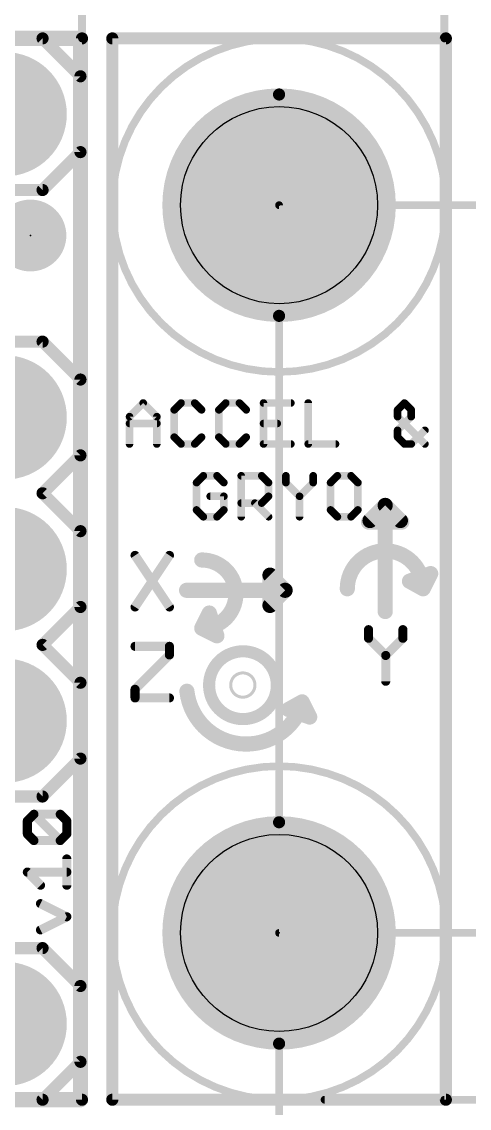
# Model space of a CAD drawing. Extents: x -42 to 65, y -14 to 27.
# Drawn here: x 9.91 to 17.41, y -0.14 to 18.06 of the extents above; entities that cross this region are included whole.
import ezdxf

# ---------------------------------------------------------------- set-up
doc = ezdxf.new("R2010")
doc.units = 0
for name, color, linetype in [('1', 12, 'CONTINUOUS'), ('17', 110, 'CONTINUOUS'), ('20', 53, 'CONTINUOUS'), ('21', 253, 'CONTINUOUS'), ('23', 53, 'CONTINUOUS'), ('29', 253, 'CONTINUOUS'), ('39', 12, 'CONTINUOUS'), ('41', 12, 'CONTINUOUS'), ('47', 253, 'CONTINUOUS')]:
    doc.layers.add(name, color=color, linetype=linetype)

# ---------------------------------------------------------------- blocks, each defined once
blk = doc.blocks.new('PIE')
at = {"const_width": 0.5}
blk.add_lwpolyline([(0, -0.25, 1), (0, 0.25, 1), (0, -0.25)], format="xyb", dxfattribs=at)
blk = doc.blocks.new('ROUNDP')
at = {"const_width": 0.5}
blk.add_lwpolyline([(0, -0.25, 1), (0, 0.25, 1), (0, -0.25)], format="xyb", dxfattribs=at)

msp = doc.modelspace()

# ---------------------------------------------------------------- linework, layer by layer
at = {"layer": '1'}
for points, const_width in [([(-0.0254, 17.8054), (10.8966, 17.78)], 0.254), ([(10.8966, 17.78), (10.8966, 0)], 0.254), ([(10.007, 4.6721), (10.1172, 4.7823)], 0.1524), ([(10.007, 4.4518), (10.007, 4.6721)], 0.1524), ([(10.1172, 4.7823), (10.5578, 4.7823)], 0.1524), ([(10.5578, 4.3416), (10.1172, 4.7823)], 0.1524), ([(10.5578, 4.7823), (10.668, 4.6721)], 0.1524), ([(10.668, 4.6721), (10.668, 4.4518)], 0.1524), ([(10.1172, 4.3416), (10.007, 4.4518)], 0.1524), ([(10.5578, 4.3416), (10.1172, 4.3416)], 0.1524), ([(10.668, 4.4518), (10.5578, 4.3416)], 0.1524), ([(10.668, 3.5932), (10.668, 4.0339)], 0.1524), ([(10.2274, 3.5932), (10.007, 3.8135)], 0.1524), ([(10.007, 3.8135), (10.668, 3.8135)], 0.1524), ([(10.668, 3.0651), (10.2274, 3.2854)], 0.1524), ([(10.2274, 2.8448), (10.668, 3.0651)], 0.1524), ([(10.8966, 0), (0, 0)], 0.254)]:
    msp.add_lwpolyline(points, dxfattribs=dict(at, const_width=const_width))
for points, const_width in [([(10.9601, 17.78, 1), (10.8331, 17.78)], 0.127), ([(10.8965, 17.7165, 1), (10.8967, 17.8435)], 0.127), ([(10.0451, 4.6721, 1), (9.9689, 4.6721)], 0.0762), ([(9.9801, 4.6991, 1), (10.034, 4.6452)], 0.0762), ([(10.1172, 4.8204, 1), (10.1172, 4.7442)], 0.0762), ([(10.1441, 4.8092, 1), (10.0903, 4.7553)], 0.0762), ([(10.1441, 4.7553, 1), (10.0903, 4.8092)], 0.0762), ([(10.5848, 4.8092, 1), (10.5309, 4.7553)], 0.0762), ([(10.5578, 4.7442, 1), (10.5578, 4.8204)], 0.0762), ([(10.7061, 4.6721, 1), (10.6299, 4.6721)], 0.0762), ([(10.6411, 4.6452, 1), (10.6949, 4.6991)], 0.0762), ([(10.034, 4.4787, 1), (9.9801, 4.4248)], 0.0762), ([(9.9689, 4.4518, 1), (10.0451, 4.4518)], 0.0762), ([(10.1172, 4.3797, 1), (10.1172, 4.3035)], 0.0762), ([(10.0903, 4.3147, 1), (10.1441, 4.3686)], 0.0762), ([(10.5309, 4.3686, 1), (10.5848, 4.3147)], 0.0762), ([(10.5309, 4.3147, 1), (10.5848, 4.3686)], 0.0762), ([(10.5578, 4.3035, 1), (10.5578, 4.3797)], 0.0762), ([(10.6299, 4.4518, 1), (10.7061, 4.4518)], 0.0762), ([(10.6949, 4.4248, 1), (10.6411, 4.4787)], 0.0762), ([(10.7061, 4.0339, 1), (10.6299, 4.0339)], 0.0762), ([(10.034, 3.8405, 1), (9.9801, 3.7866)], 0.0762), ([(10.007, 3.8516, 1), (10.007, 3.7754)], 0.0762), ([(10.668, 3.7754, 1), (10.668, 3.8516)], 0.0762), ([(10.2004, 3.5663, 1), (10.2543, 3.6202)], 0.0762), ([(10.6299, 3.5932, 1), (10.7061, 3.5932)], 0.0762), ([(10.2444, 3.3195, 1), (10.2103, 3.2514)], 0.0762), ([(10.685, 3.031, 1), (10.651, 3.0992)], 0.0762), ([(10.651, 3.031, 1), (10.685, 3.0992)], 0.0762), ([(10.2103, 2.8789, 1), (10.2444, 2.8107)], 0.0762), ([(10.8331, 0, 1), (10.9601, 0)], 0.127), ([(10.8966, -0.0635, 1), (10.8966, 0.0635)], 0.127)]:
    msp.add_lwpolyline(points, format="xyb", dxfattribs=dict(at, const_width=const_width))
at = {"layer": '20', "const_width": 0.2032}
for points in [[(10.922, 17.78), (0, 17.78)], [(10.922, 0), (10.922, 17.78)], [(11.43, 0), (11.43, 17.78)], [(17.018, 17.78), (11.43, 17.78)], [(17.018, 0), (17.018, 17.78)], [(0, 0), (10.922, 0)], [(17.018, 0), (11.43, 0)]]:
    msp.add_lwpolyline(points, dxfattribs=at)
at = {"layer": '20', "const_width": 0.1016}
for points in [[(10.9728, 17.78, 1), (10.8712, 17.78)], [(10.922, 17.7292, 1), (10.922, 17.8308)], [(11.4808, 17.78, 1), (11.3792, 17.78)], [(11.43, 17.8308, 1), (11.43, 17.7292)], [(17.0688, 17.78, 1), (16.9672, 17.78)], [(17.018, 17.7292, 1), (17.018, 17.8308)], [(10.8712, 0, 1), (10.9728, 0)], [(10.922, -0.0508, 1), (10.922, 0.0508)], [(11.43, 0.0508, 1), (11.43, -0.0508)], [(11.3792, 0, 1), (11.4808, 0)], [(16.9672, 0, 1), (17.0688, 0)], [(17.018, -0.0508, 1), (17.018, 0.0508)]]:
    msp.add_lwpolyline(points, format="xyb", dxfattribs=at)
at = {"layer": '20'}
for centre in [(14.224, 14.986), (14.224, 2.794)]:
    msp.add_circle(centre, 1.651, dxfattribs=at)
at = {"layer": '21'}
for points, const_width in [([(8.9916, 17.78), (10.2616, 17.78)], 0.2032), ([(10.2616, 17.78), (10.8966, 17.145)], 0.2032), ([(10.8966, 17.145), (10.8966, 15.875)], 0.2032), ([(10.8966, 15.875), (10.2616, 15.24)], 0.2032), ([(10.2616, 15.24), (8.9916, 15.24)], 0.2032), ([(8.9916, 12.7), (10.2616, 12.7)], 0.2032), ([(10.2616, 12.7), (10.8966, 12.065)], 0.2032), ([(10.8966, 12.065), (10.8966, 10.795)], 0.2032), ([(11.7188, 11.4431), (11.9476, 11.6719)], 0.127), ([(11.9476, 11.6719), (12.1764, 11.4431)], 0.127), ([(12.5817, 11.6719), (12.4673, 11.5575)], 0.127), ([(12.8105, 11.6719), (12.5817, 11.6719)], 0.127), ([(12.9249, 11.5575), (12.8105, 11.6719)], 0.127), ([(13.3301, 11.6719), (13.2157, 11.5575)], 0.127), ([(13.5589, 11.6719), (13.3301, 11.6719)], 0.127), ([(13.6733, 11.5575), (13.5589, 11.6719)], 0.127), ([(14.4217, 11.6719), (13.9641, 11.6719)], 0.127), ([(13.9641, 11.6719), (13.9641, 10.9855)], 0.127), ([(14.7125, 11.6719), (14.7125, 10.9855)], 0.127), ([(16.3237, 11.6719), (16.2093, 11.5575)], 0.127), ([(16.4381, 11.5575), (16.3237, 11.6719)], 0.127), ([(11.7188, 10.9855), (11.7188, 11.4431)], 0.127), ([(12.1764, 11.4431), (12.1764, 10.9855)], 0.127), ([(12.4673, 11.5575), (12.4673, 11.0999)], 0.127), ([(13.2157, 11.5575), (13.2157, 11.0999)], 0.127), ([(16.2093, 11.5575), (16.2093, 11.4431)], 0.127), ([(16.2093, 11.2143), (16.4381, 11.4431)], 0.127), ([(16.2093, 11.4431), (16.6669, 10.9855)], 0.127), ([(16.4381, 11.4431), (16.4381, 11.5575)], 0.127), ([(11.7188, 11.3287), (12.1764, 11.3287)], 0.127), ([(13.9641, 11.3287), (14.1929, 11.3287)], 0.127), ([(12.4673, 11.0999), (12.5817, 10.9855)], 0.127), ([(12.8105, 10.9855), (12.9249, 11.0999)], 0.127), ([(13.2157, 11.0999), (13.3301, 10.9855)], 0.127), ([(13.5589, 10.9855), (13.6733, 11.0999)], 0.127), ([(16.2093, 11.0999), (16.2093, 11.2143)], 0.127), ([(16.3237, 10.9855), (16.2093, 11.0999)], 0.127), ([(16.6669, 11.2143), (16.4381, 10.9855)], 0.127), ([(12.5817, 10.9855), (12.8105, 10.9855)], 0.127), ([(13.3301, 10.9855), (13.5589, 10.9855)], 0.127), ([(13.9641, 10.9855), (14.4217, 10.9855)], 0.127), ([(14.7125, 10.9855), (15.1701, 10.9855)], 0.127), ([(16.4381, 10.9855), (16.3237, 10.9855)], 0.127), ([(10.8966, 10.795), (10.2616, 10.16)], 0.2032), ([(12.9559, 10.4527), (12.8415, 10.3383)], 0.127), ([(12.8415, 10.3383), (12.8415, 9.8807)], 0.127), ([(13.1847, 10.4527), (12.9559, 10.4527)], 0.127), ([(13.2991, 10.3383), (13.1847, 10.4527)], 0.127), ([(13.5899, 9.7663), (13.5899, 10.4527)], 0.127), ([(13.5899, 10.4527), (13.9331, 10.4527)], 0.127), ([(13.9331, 10.4527), (14.0475, 10.3383)], 0.127), ([(14.0475, 10.3383), (14.0475, 10.1095)], 0.127), ([(14.3383, 10.4527), (14.3383, 10.3383)], 0.127), ([(14.3383, 10.3383), (14.5671, 10.1095)], 0.127), ([(14.5671, 10.1095), (14.7959, 10.3383)], 0.127), ([(14.7959, 10.3383), (14.7959, 10.4527)], 0.127), ([(15.2011, 10.4527), (15.0867, 10.3383)], 0.127), ([(15.0867, 10.3383), (15.0867, 9.8807)], 0.127), ([(15.4299, 10.4527), (15.2011, 10.4527)], 0.127), ([(15.5443, 10.3383), (15.4299, 10.4527)], 0.127), ([(15.5443, 9.8807), (15.5443, 10.3383)], 0.127), ([(10.2616, 10.16), (10.8966, 9.525)], 0.2032), ([(13.2991, 10.1095), (13.0703, 10.1095)], 0.127), ([(13.2991, 9.8807), (13.2991, 10.1095)], 0.127), ([(13.9331, 9.9951), (13.5899, 9.9951)], 0.127), ([(13.8187, 9.9951), (14.0475, 9.7663)], 0.127), ([(14.0475, 10.1095), (13.9331, 9.9951)], 0.127), ([(14.5671, 10.1095), (14.5671, 9.7663)], 0.127), ([(16.002, 9.9568), (15.748, 9.7028)], 0.254), ([(16.002, 9.9568), (16.002, 8.1788)], 0.254), ([(16.002, 9.9568), (16.256, 9.7028)], 0.254), ([(12.8415, 9.8807), (12.9559, 9.7663)], 0.127), ([(12.9559, 9.7663), (13.1847, 9.7663)], 0.127), ([(13.1847, 9.7663), (13.2991, 9.8807)], 0.127), ([(15.0867, 9.8807), (15.2011, 9.7663)], 0.127), ([(15.2011, 9.7663), (15.4299, 9.7663)], 0.127), ([(15.4299, 9.7663), (15.5443, 9.8807)], 0.127), ([(15.7226, 9.6774), (16.2814, 9.6774)], 0.254), ([(10.8966, 9.525), (10.8966, 8.255)], 0.2032), ([(11.811, 9.1193), (12.3872, 8.255)], 0.1524), ([(12.3872, 9.1193), (11.811, 8.255)], 0.1524), ([(16.4084, 8.6868), (16.764, 8.8138)], 0.254), ([(16.637, 8.5598), (16.764, 8.8138)], 0.254), ([(14.3256, 8.5344), (14.0716, 8.7884)], 0.254), ([(14.0716, 8.2804), (14.0716, 8.7884)], 0.254), ([(16.637, 8.5598), (16.4084, 8.6868)], 0.254), ([(14.3256, 8.5344), (12.6746, 8.5344)], 0.254), ([(14.3256, 8.5344), (14.0716, 8.2804)], 0.254), ([(10.8966, 8.255), (10.2616, 7.62)], 0.2032), ([(12.9286, 7.8994), (13.0556, 8.1534)], 0.254), ([(13.1826, 7.7724), (13.0556, 8.1534)], 0.254), ([(12.9286, 7.8994), (13.1826, 7.7724)], 0.254), ([(15.7226, 7.8747), (15.7226, 7.7307)], 0.1524), ([(16.2988, 7.7307), (16.2988, 7.8747)], 0.1524), ([(10.2616, 7.62), (10.8966, 6.985)], 0.2032), ([(11.811, 7.5953), (12.3872, 7.5953)], 0.1524), ([(12.3872, 7.5953), (12.3872, 7.4513)], 0.1524), ([(15.7226, 7.7307), (16.0107, 7.4426)], 0.1524), ([(16.0107, 7.4426), (16.2988, 7.7307)], 0.1524), ([(12.3872, 7.4513), (11.811, 6.8751)], 0.1524), ([(16.0107, 7.4426), (16.0107, 7.0104)], 0.1524), ([(10.8966, 6.985), (10.8966, 5.715)], 0.2032), ([(11.811, 6.8751), (11.811, 6.731)], 0.1524), ([(11.811, 6.731), (12.3872, 6.731)], 0.1524), ([(14.6101, 6.665), (14.3815, 6.538)], 0.254), ([(14.6101, 6.665), (14.7371, 6.411)], 0.254), ([(14.3815, 6.538), (14.7371, 6.411)], 0.254), ([(10.2616, 5.08), (10.8966, 5.715)], 0.2032), ([(8.9916, 5.08), (10.2616, 5.08)], 0.2032), ([(8.9916, 2.54), (10.2616, 2.54)], 0.2032), ([(10.2616, 2.54), (10.8966, 1.905)], 0.2032), ([(10.8966, 1.905), (10.8966, 0.635)], 0.2032), ([(10.8966, 0.635), (10.2616, 0)], 0.2032), ([(10.2616, 0), (8.9916, 0)], 0.2032)]:
    msp.add_lwpolyline(points, dxfattribs=dict(at, const_width=const_width))
for points, const_width in [([(10.2975, 17.8159, 1), (10.2257, 17.7441)], 0.1016), ([(10.2616, 17.7292, 1), (10.2616, 17.8308)], 0.1016), ([(10.9474, 17.145, 1), (10.8458, 17.145)], 0.1016), ([(10.8607, 17.1091, 1), (10.9325, 17.1809)], 0.1016), ([(10.8458, 15.875, 1), (10.9474, 15.875)], 0.1016), ([(10.9325, 15.8391, 1), (10.8607, 15.9109)], 0.1016), ([(10.2257, 15.2759, 1), (10.2975, 15.2041)], 0.1016), ([(10.2616, 15.1892, 1), (10.2616, 15.2908)], 0.1016), ([(10.2975, 12.7359, 1), (10.2257, 12.6641)], 0.1016), ([(10.2616, 12.6492, 1), (10.2616, 12.7508)], 0.1016), ([(10.9474, 12.065, 1), (10.8458, 12.065)], 0.1016), ([(10.8607, 12.0291, 1), (10.9325, 12.1009)], 0.1016), ([(11.9701, 11.6943, 1), (11.9252, 11.6494)], 0.0635), ([(11.9701, 11.6494, 1), (11.9252, 11.6943)], 0.0635), ([(12.5817, 11.7036, 1), (12.5817, 11.6401)], 0.0635), ([(12.6041, 11.6494, 1), (12.5592, 11.6943)], 0.0635), ([(12.8329, 11.6943, 1), (12.788, 11.6494)], 0.0635), ([(12.8105, 11.6401, 1), (12.8105, 11.7036)], 0.0635), ([(13.3301, 11.7036, 1), (13.3301, 11.6401)], 0.0635), ([(13.3525, 11.6494, 1), (13.3076, 11.6943)], 0.0635), ([(13.5813, 11.6943, 1), (13.5364, 11.6494)], 0.0635), ([(13.5589, 11.6401, 1), (13.5589, 11.7036)], 0.0635), ([(13.9958, 11.6719, 1), (13.9323, 11.6719)], 0.0635), ([(13.9641, 11.7036, 1), (13.9641, 11.6401)], 0.0635), ([(14.4217, 11.6401, 1), (14.4217, 11.7036)], 0.0635), ([(14.7443, 11.6719, 1), (14.6808, 11.6719)], 0.0635), ([(16.3462, 11.6943, 1), (16.3013, 11.6494)], 0.0635), ([(16.3462, 11.6494, 1), (16.3013, 11.6943)], 0.0635), ([(11.7506, 11.4431, 1), (11.6871, 11.4431)], 0.0635), ([(11.6964, 11.4655, 1), (11.7413, 11.4206)], 0.0635), ([(12.2082, 11.4431, 1), (12.1447, 11.4431)], 0.0635), ([(12.154, 11.4206, 1), (12.1989, 11.4655)], 0.0635), ([(12.499, 11.5575, 1), (12.4355, 11.5575)], 0.0635), ([(12.4448, 11.5799, 1), (12.4897, 11.535)], 0.0635), ([(12.9024, 11.535, 1), (12.9473, 11.5799)], 0.0635), ([(13.2474, 11.5575, 1), (13.1839, 11.5575)], 0.0635), ([(13.1932, 11.5799, 1), (13.2381, 11.535)], 0.0635), ([(13.6508, 11.535, 1), (13.6957, 11.5799)], 0.0635), ([(16.2411, 11.5575, 1), (16.1776, 11.5575)], 0.0635), ([(16.1869, 11.5799, 1), (16.2318, 11.535)], 0.0635), ([(16.2318, 11.4655, 1), (16.1869, 11.4206)], 0.0635), ([(16.1776, 11.4431, 1), (16.2411, 11.4431)], 0.0635), ([(16.4699, 11.5575, 1), (16.4064, 11.5575)], 0.0635), ([(16.4064, 11.4431, 1), (16.4699, 11.4431)], 0.0635), ([(16.4157, 11.535, 1), (16.4606, 11.5799)], 0.0635), ([(16.4606, 11.4206, 1), (16.4157, 11.4655)], 0.0635), ([(11.7188, 11.3604, 1), (11.7188, 11.2969)], 0.0635), ([(12.1764, 11.2969, 1), (12.1764, 11.3604)], 0.0635), ([(13.9641, 11.3604, 1), (13.9641, 11.2969)], 0.0635), ([(14.1929, 11.2969, 1), (14.1929, 11.3604)], 0.0635), ([(12.4355, 11.0999, 1), (12.499, 11.0999)], 0.0635), ([(12.4897, 11.1223, 1), (12.4448, 11.0774)], 0.0635), ([(12.9473, 11.0774, 1), (12.9024, 11.1223)], 0.0635), ([(13.1839, 11.0999, 1), (13.2474, 11.0999)], 0.0635), ([(13.2381, 11.1223, 1), (13.1932, 11.0774)], 0.0635), ([(13.6957, 11.0774, 1), (13.6508, 11.1223)], 0.0635), ([(16.2411, 11.2143, 1), (16.1776, 11.2143)], 0.0635), ([(16.1869, 11.2367, 1), (16.2318, 11.1918)], 0.0635), ([(16.2318, 11.1223, 1), (16.1869, 11.0774)], 0.0635), ([(16.1776, 11.0999, 1), (16.2411, 11.0999)], 0.0635), ([(16.6894, 11.1918, 1), (16.6445, 11.2367)], 0.0635), ([(11.6871, 10.9855, 1), (11.7506, 10.9855)], 0.0635), ([(12.1447, 10.9855, 1), (12.2082, 10.9855)], 0.0635), ([(12.5817, 11.0173, 1), (12.5817, 10.9537)], 0.0635), ([(12.5592, 10.963, 1), (12.6041, 11.008)], 0.0635), ([(12.788, 11.008, 1), (12.8329, 10.963)], 0.0635), ([(12.8105, 10.9537, 1), (12.8105, 11.0173)], 0.0635), ([(13.3301, 11.0173, 1), (13.3301, 10.9537)], 0.0635), ([(13.3076, 10.963, 1), (13.3525, 11.008)], 0.0635), ([(13.5364, 11.008, 1), (13.5813, 10.963)], 0.0635), ([(13.5589, 10.9537, 1), (13.5589, 11.0173)], 0.0635), ([(13.9641, 11.0173, 1), (13.9641, 10.9537)], 0.0635), ([(13.9323, 10.9855, 1), (13.9958, 10.9855)], 0.0635), ([(14.4217, 10.9537, 1), (14.4217, 11.0173)], 0.0635), ([(14.7125, 11.0173, 1), (14.7125, 10.9537)], 0.0635), ([(14.6808, 10.9855, 1), (14.7443, 10.9855)], 0.0635), ([(15.1701, 10.9537, 1), (15.1701, 11.0173)], 0.0635), ([(16.3237, 11.0173, 1), (16.3237, 10.9537)], 0.0635), ([(16.3013, 10.963, 1), (16.3462, 11.008)], 0.0635), ([(16.4157, 11.008, 1), (16.4606, 10.963)], 0.0635), ([(16.4381, 10.9537, 1), (16.4381, 11.0173)], 0.0635), ([(16.6445, 10.963, 1), (16.6894, 11.008)], 0.0635), ([(10.8458, 10.795, 1), (10.9474, 10.795)], 0.1016), ([(10.9325, 10.7591, 1), (10.8607, 10.8309)], 0.1016), ([(12.8732, 10.3383, 1), (12.8097, 10.3383)], 0.0635), ([(12.819, 10.3607, 1), (12.8639, 10.3158)], 0.0635), ([(12.9559, 10.4844, 1), (12.9559, 10.4209)], 0.0635), ([(12.9783, 10.4302, 1), (12.9334, 10.4751)], 0.0635), ([(13.2071, 10.4751, 1), (13.1622, 10.4302)], 0.0635), ([(13.1847, 10.4209, 1), (13.1847, 10.4844)], 0.0635), ([(13.2766, 10.3158, 1), (13.3215, 10.3607)], 0.0635), ([(13.6216, 10.4527, 1), (13.5581, 10.4527)], 0.0635), ([(13.5899, 10.4844, 1), (13.5899, 10.4209)], 0.0635), ([(13.9555, 10.4751, 1), (13.9106, 10.4302)], 0.0635), ([(13.9331, 10.4209, 1), (13.9331, 10.4844)], 0.0635), ([(14.0792, 10.3383, 1), (14.0157, 10.3383)], 0.0635), ([(14.025, 10.3158, 1), (14.0699, 10.3607)], 0.0635), ([(14.3701, 10.4527, 1), (14.3065, 10.4527)], 0.0635), ([(14.3608, 10.3607, 1), (14.3158, 10.3158)], 0.0635), ([(14.8276, 10.4527, 1), (14.7641, 10.4527)], 0.0635), ([(14.8183, 10.3158, 1), (14.7734, 10.3607)], 0.0635), ([(15.1185, 10.3383, 1), (15.055, 10.3383)], 0.0635), ([(15.0643, 10.3607, 1), (15.1092, 10.3158)], 0.0635), ([(15.2011, 10.4844, 1), (15.2011, 10.4209)], 0.0635), ([(15.2236, 10.4302, 1), (15.1787, 10.4751)], 0.0635), ([(15.4524, 10.4751, 1), (15.4075, 10.4302)], 0.0635), ([(15.4299, 10.4209, 1), (15.4299, 10.4844)], 0.0635), ([(15.5761, 10.3383, 1), (15.5126, 10.3383)], 0.0635), ([(15.5219, 10.3158, 1), (15.5668, 10.3607)], 0.0635), ([(10.2975, 10.1959, 1), (10.2257, 10.1241)], 0.1016), ([(10.2257, 10.1959, 1), (10.2975, 10.1241)], 0.1016), ([(14.3065, 10.3383, 1), (14.3701, 10.3383)], 0.0635), ([(14.7641, 10.3383, 1), (14.8276, 10.3383)], 0.0635), ([(13.0703, 10.1412, 1), (13.0703, 10.0777)], 0.0635), ([(13.3308, 10.1095, 1), (13.2673, 10.1095)], 0.0635), ([(13.2991, 10.0777, 1), (13.2991, 10.1412)], 0.0635), ([(13.5899, 10.0268, 1), (13.5899, 9.9633)], 0.0635), ([(13.8411, 10.0175, 1), (13.7962, 9.9726)], 0.0635), ([(13.9106, 10.0175, 1), (13.9555, 9.9726)], 0.0635), ([(13.9331, 9.9633, 1), (13.9331, 10.0268)], 0.0635), ([(14.0157, 10.1095, 1), (14.0792, 10.1095)], 0.0635), ([(14.0699, 10.087, 1), (14.025, 10.1319)], 0.0635), ([(14.5988, 10.1095, 1), (14.5353, 10.1095)], 0.0635), ([(14.5446, 10.1319, 1), (14.5895, 10.087)], 0.0635), ([(14.5446, 10.087, 1), (14.5895, 10.1319)], 0.0635), ([(16.0655, 9.9568, 1), (15.9385, 9.9568)], 0.127), ([(16.0469, 10.0017, 1), (15.9571, 9.9119)], 0.127), ([(16.0469, 9.9119, 1), (15.9571, 10.0017)], 0.127), ([(12.8097, 9.8807, 1), (12.8732, 9.8807)], 0.0635), ([(12.8639, 9.9031, 1), (12.819, 9.8582)], 0.0635), ([(12.9559, 9.7981, 1), (12.9559, 9.7346)], 0.0635), ([(13.1847, 9.7346, 1), (13.1847, 9.7981)], 0.0635), ([(13.2673, 9.8807, 1), (13.3308, 9.8807)], 0.0635), ([(13.3215, 9.8582, 1), (13.2766, 9.9031)], 0.0635), ([(15.055, 9.8807, 1), (15.1185, 9.8807)], 0.0635), ([(15.1092, 9.9031, 1), (15.0643, 9.8582)], 0.0635), ([(15.2011, 9.7981, 1), (15.2011, 9.7346)], 0.0635), ([(15.4299, 9.7346, 1), (15.4299, 9.7981)], 0.0635), ([(15.5126, 9.8807, 1), (15.5761, 9.8807)], 0.0635), ([(15.5668, 9.8582, 1), (15.5219, 9.9031)], 0.0635), ([(12.9334, 9.7438, 1), (12.9783, 9.7888)], 0.0635), ([(13.1622, 9.7888, 1), (13.2071, 9.7438)], 0.0635), ([(13.5581, 9.7663, 1), (13.6216, 9.7663)], 0.0635), ([(14.025, 9.7438, 1), (14.0699, 9.7888)], 0.0635), ([(14.5353, 9.7663, 1), (14.5988, 9.7663)], 0.0635), ([(15.1787, 9.7438, 1), (15.2236, 9.7888)], 0.0635), ([(15.4075, 9.7888, 1), (15.4524, 9.7438)], 0.0635), ([(15.7226, 9.7409, 1), (15.7226, 9.6139)], 0.127), ([(15.7031, 9.7477, 1), (15.7929, 9.6579)], 0.127), ([(16.2111, 9.6579, 1), (16.3009, 9.7477)], 0.127), ([(16.2814, 9.6139, 1), (16.2814, 9.7409)], 0.127), ([(10.9474, 9.525, 1), (10.8458, 9.525)], 0.1016), ([(10.8607, 9.4891, 1), (10.9325, 9.5609)], 0.1016), ([(16.637, 8.5598, 1), (15.367, 8.5598)], 0.254), ([(11.8427, 9.1405, 1), (11.7793, 9.0982)], 0.0762), ([(12.4189, 9.0982, 1), (12.3555, 9.1405)], 0.0762), ([(12.9286, 7.8994, 1), (12.9286, 9.0424)], 0.254), ([(12.9286, 9.1059, 1), (12.9286, 8.9789)], 0.127), ([(16.8208, 8.7854, 1), (16.7072, 8.8422)], 0.127), ([(16.7854, 8.754, 1), (16.7426, 8.8736)], 0.127), ([(14.1165, 8.8333, 1), (14.0267, 8.7435)], 0.127), ([(14.1351, 8.7884, 1), (14.0081, 8.7884)], 0.127), ([(16.4392, 8.7423, 1), (16.3776, 8.6313)], 0.127), ([(16.387, 8.7466, 1), (16.4298, 8.627)], 0.127), ([(12.6746, 8.5979, 1), (12.6746, 8.4709)], 0.127), ([(14.3705, 8.4895, 1), (14.2807, 8.5793)], 0.127), ([(14.2807, 8.4895, 1), (14.3705, 8.5793)], 0.127), ([(14.3256, 8.4709, 1), (14.3256, 8.5979)], 0.127), ([(15.3035, 8.5598, 1), (15.4305, 8.5598)], 0.127), ([(16.5802, 8.5882, 1), (16.6938, 8.5314)], 0.127), ([(16.5735, 8.5598, 1), (16.7005, 8.5598)], 0.127), ([(16.6062, 8.5043, 1), (16.6678, 8.6153)], 0.127), ([(14.0267, 8.3253, 1), (14.1165, 8.2355)], 0.127), ([(10.8458, 8.255, 1), (10.9474, 8.255)], 0.1016), ([(10.9325, 8.2191, 1), (10.8607, 8.2909)], 0.1016), ([(11.7793, 8.2761, 1), (11.8427, 8.2339)], 0.0762), ([(12.3555, 8.2339, 1), (12.4189, 8.2761)], 0.0762), ([(13.1158, 8.1735, 1), (12.9954, 8.1333)], 0.127), ([(13.1124, 8.125, 1), (12.9988, 8.1818)], 0.127), ([(14.0081, 8.2804, 1), (14.1351, 8.2804)], 0.127), ([(15.9385, 8.1788, 1), (16.0655, 8.1788)], 0.127), ([(12.9286, 7.9629, 1), (12.9286, 7.8359)], 0.127), ([(12.957, 7.9562, 1), (12.9002, 7.8426)], 0.127), ([(12.8718, 7.9278, 1), (12.9854, 7.871)], 0.127), ([(13.1224, 7.7523, 1), (13.2428, 7.7925)], 0.127), ([(13.1542, 7.7156, 1), (13.211, 7.8292)], 0.127), ([(15.7607, 7.8747, 1), (15.6845, 7.8747)], 0.0762), ([(16.3369, 7.8747, 1), (16.2607, 7.8747)], 0.0762), ([(10.2975, 7.6559, 1), (10.2257, 7.5841)], 0.1016), ([(10.2257, 7.6559, 1), (10.2975, 7.5841)], 0.1016), ([(11.811, 7.6334, 1), (11.811, 7.5572)], 0.0762), ([(12.4253, 7.5953, 1), (12.3491, 7.5953)], 0.0762), ([(12.3872, 7.5572, 1), (12.3872, 7.6334)], 0.0762), ([(15.7495, 7.7576, 1), (15.6957, 7.7037)], 0.0762), ([(15.6845, 7.7307, 1), (15.7607, 7.7307)], 0.0762), ([(16.2607, 7.7307, 1), (16.3369, 7.7307)], 0.0762), ([(16.3258, 7.7037, 1), (16.2719, 7.7576)], 0.0762), ([(12.3491, 7.4513, 1), (12.4253, 7.4513)], 0.0762), ([(12.4142, 7.4243, 1), (12.3603, 7.4782)], 0.0762), ([(13.6195, 6.3765, 1), (13.6195, 7.5123, 1), (13.6195, 6.3765)], 0.2032), ([(16.0488, 7.4426, 1), (15.9726, 7.4426)], 0.0762), ([(15.9838, 7.4695, 1), (16.0377, 7.4156)], 0.0762), ([(15.9838, 7.4156, 1), (16.0377, 7.4695)], 0.0762), ([(13.6169, 6.9215, 1), (13.6169, 6.9723, 1), (13.6169, 6.9215)], 0.4064), ([(10.9474, 6.985, 1), (10.8458, 6.985)], 0.1016), ([(10.8607, 6.9491, 1), (10.9325, 7.0209)], 0.1016), ([(11.8491, 6.8751, 1), (11.7729, 6.8751)], 0.0762), ([(11.7841, 6.902, 1), (11.8379, 6.8481)], 0.0762), ([(12.6797, 6.8428, 0.791), (14.6101, 6.6142)], 0.254), ([(12.7428, 6.85, 1), (12.6166, 6.8355)], 0.127), ([(15.9726, 7.0104, 1), (16.0488, 7.0104)], 0.0762), ([(11.811, 6.7691, 1), (11.811, 6.6929)], 0.0762), ([(11.7729, 6.731, 1), (11.8491, 6.731)], 0.0762), ([(12.3872, 6.6929, 1), (12.3872, 6.7691)], 0.0762), ([(14.6669, 6.6934, 1), (14.5533, 6.6366)], 0.127), ([(14.6697, 6.5924, 1), (14.5504, 6.6359)], 0.127), ([(14.6409, 6.6095, 1), (14.5792, 6.7205)], 0.127), ([(14.4028, 6.5978, 1), (14.3601, 6.4782)], 0.127), ([(14.3506, 6.5935, 1), (14.4123, 6.4825)], 0.127), ([(14.6803, 6.3826, 1), (14.7939, 6.4394)], 0.127), ([(14.7157, 6.3512, 1), (14.7584, 6.4708)], 0.127), ([(10.8458, 5.715, 1), (10.9474, 5.715)], 0.1016), ([(10.9325, 5.6791, 1), (10.8607, 5.7509)], 0.1016), ([(10.2257, 5.1159, 1), (10.2975, 5.0441)], 0.1016), ([(10.2616, 5.0292, 1), (10.2616, 5.1308)], 0.1016), ([(10.2975, 2.5759, 1), (10.2257, 2.5041)], 0.1016), ([(10.2616, 2.4892, 1), (10.2616, 2.5908)], 0.1016), ([(10.9474, 1.905, 1), (10.8458, 1.905)], 0.1016), ([(10.8607, 1.8691, 1), (10.9325, 1.9409)], 0.1016), ([(10.9325, 0.5991, 1), (10.8607, 0.6709)], 0.1016), ([(10.8458, 0.635, 1), (10.9474, 0.635)], 0.1016), ([(10.2257, 0.0359, 1), (10.2975, -0.0359)], 0.1016), ([(10.2616, -0.0508, 1), (10.2616, 0.0508)], 0.1016)]:
    msp.add_lwpolyline(points, format="xyb", dxfattribs=dict(at, const_width=const_width))
at = {"layer": '23'}
for p in [(14.224, 14.986), (10.0584, 14.478), (14.224, 2.794)]:
    msp.add_point(p, dxfattribs=at)
at = {"layer": '29', "const_width": 1.7526}
for points in [[(14.224, 14.1097, 1), (14.224, 15.8623, 1), (14.224, 14.1097)], [(14.224, 1.9177, 1), (14.224, 3.6703, 1), (14.224, 1.9177)]]:
    msp.add_lwpolyline(points, format="xyb", dxfattribs=at)
at = {"layer": '39', "const_width": 0.127}
for points in [[(14.224, 12.192, 1), (14.224, 17.78, 1), (14.224, 12.192)], [(14.224, 0, 1), (14.224, 5.588, 1), (14.224, 0)]]:
    msp.add_lwpolyline(points, format="xyb", dxfattribs=at)
at = {"layer": '41'}
for points, const_width in [([(14.224, 16.8402, 1), (14.224, 13.1318)], 0.2032), ([(14.224, 13.1318, 1), (14.224, 16.8402)], 0.2032), ([(14.224, 16.891, 1), (14.224, 16.7894)], 0.1016), ([(14.224, 16.7894, 1), (14.224, 16.891)], 0.1016), ([(14.224, 13.1826, 1), (14.224, 13.081)], 0.1016), ([(14.224, 13.081, 1), (14.224, 13.1826)], 0.1016), ([(14.224, 4.6482, 1), (14.224, 0.9398)], 0.2032), ([(14.224, 0.9398, 1), (14.224, 4.6482)], 0.2032), ([(14.224, 4.699, 1), (14.224, 4.5974)], 0.1016), ([(14.224, 4.5974, 1), (14.224, 4.699)], 0.1016), ([(14.224, 0.9906, 1), (14.224, 0.889)], 0.1016), ([(14.224, 0.889, 1), (14.224, 0.9906)], 0.1016)]:
    msp.add_lwpolyline(points, format="xyb", dxfattribs=dict(at, const_width=const_width))
at = {"layer": '47', "const_width": 0.13}
for points in [[(16.9926, 17.78), (16.9926, 23.921)], [(10.922, 17.78), (10.922, 20.8984)], [(14.224, 14.986), (14.224, -4.998)], [(14.224, 14.986), (26.588, 14.986)], [(14.224, 2.794), (22.016, 2.794)], [(14.986, 0), (26.588, 0)], [(16.9926, 0), (22.016, 0)]]:
    msp.add_lwpolyline(points, dxfattribs=at)
at = {"layer": '47', "const_width": 0.065}
for points in [[(10.8895, 17.78, 1), (10.9545, 17.78)], [(16.9601, 17.78, 1), (17.0251, 17.78)], [(14.2565, 14.986, 1), (14.1915, 14.986)], [(14.224, 15.0185, 1), (14.224, 14.9535)], [(14.224, 2.8265, 1), (14.224, 2.7615)], [(14.986, 0.0325, 1), (14.986, -0.0325)], [(16.9926, 0.0325, 1), (16.9926, -0.0325)]]:
    msp.add_lwpolyline(points, format="xyb", dxfattribs=at)

# ---------------------------------------------------------------- block references
at = {"layer": '1'}
msp.add_blockref('PIE', (10.0584, 14.478), dxfattribs=at)
at = {"layer": '17', "xscale": 1.8796, "yscale": 1.8796}
for p, rotation in [((9.6266, 16.51), 90), ((9.6266, 11.43), 180), ((9.6266, 8.89), 180), ((9.6266, 6.35), 180), ((9.6266, 1.27), 90)]:
    msp.add_blockref('ROUNDP', p, dxfattribs=dict(at, rotation=rotation))
at = {"layer": '29', "xscale": 2.0828, "yscale": 2.0828}
for p, rotation in [((9.6266, 16.51), 90), ((9.6266, 11.43), 180), ((9.6266, 8.89), 180), ((9.6266, 6.35), 180), ((9.6266, 1.27), 90)]:
    msp.add_blockref('ROUNDP', p, dxfattribs=dict(at, rotation=rotation))
at = {"layer": '29', "xscale": 1.2032, "yscale": 1.2032}
msp.add_blockref('PIE', (10.0584, 14.478), dxfattribs=at)

doc.saveas('drawing.dxf')
